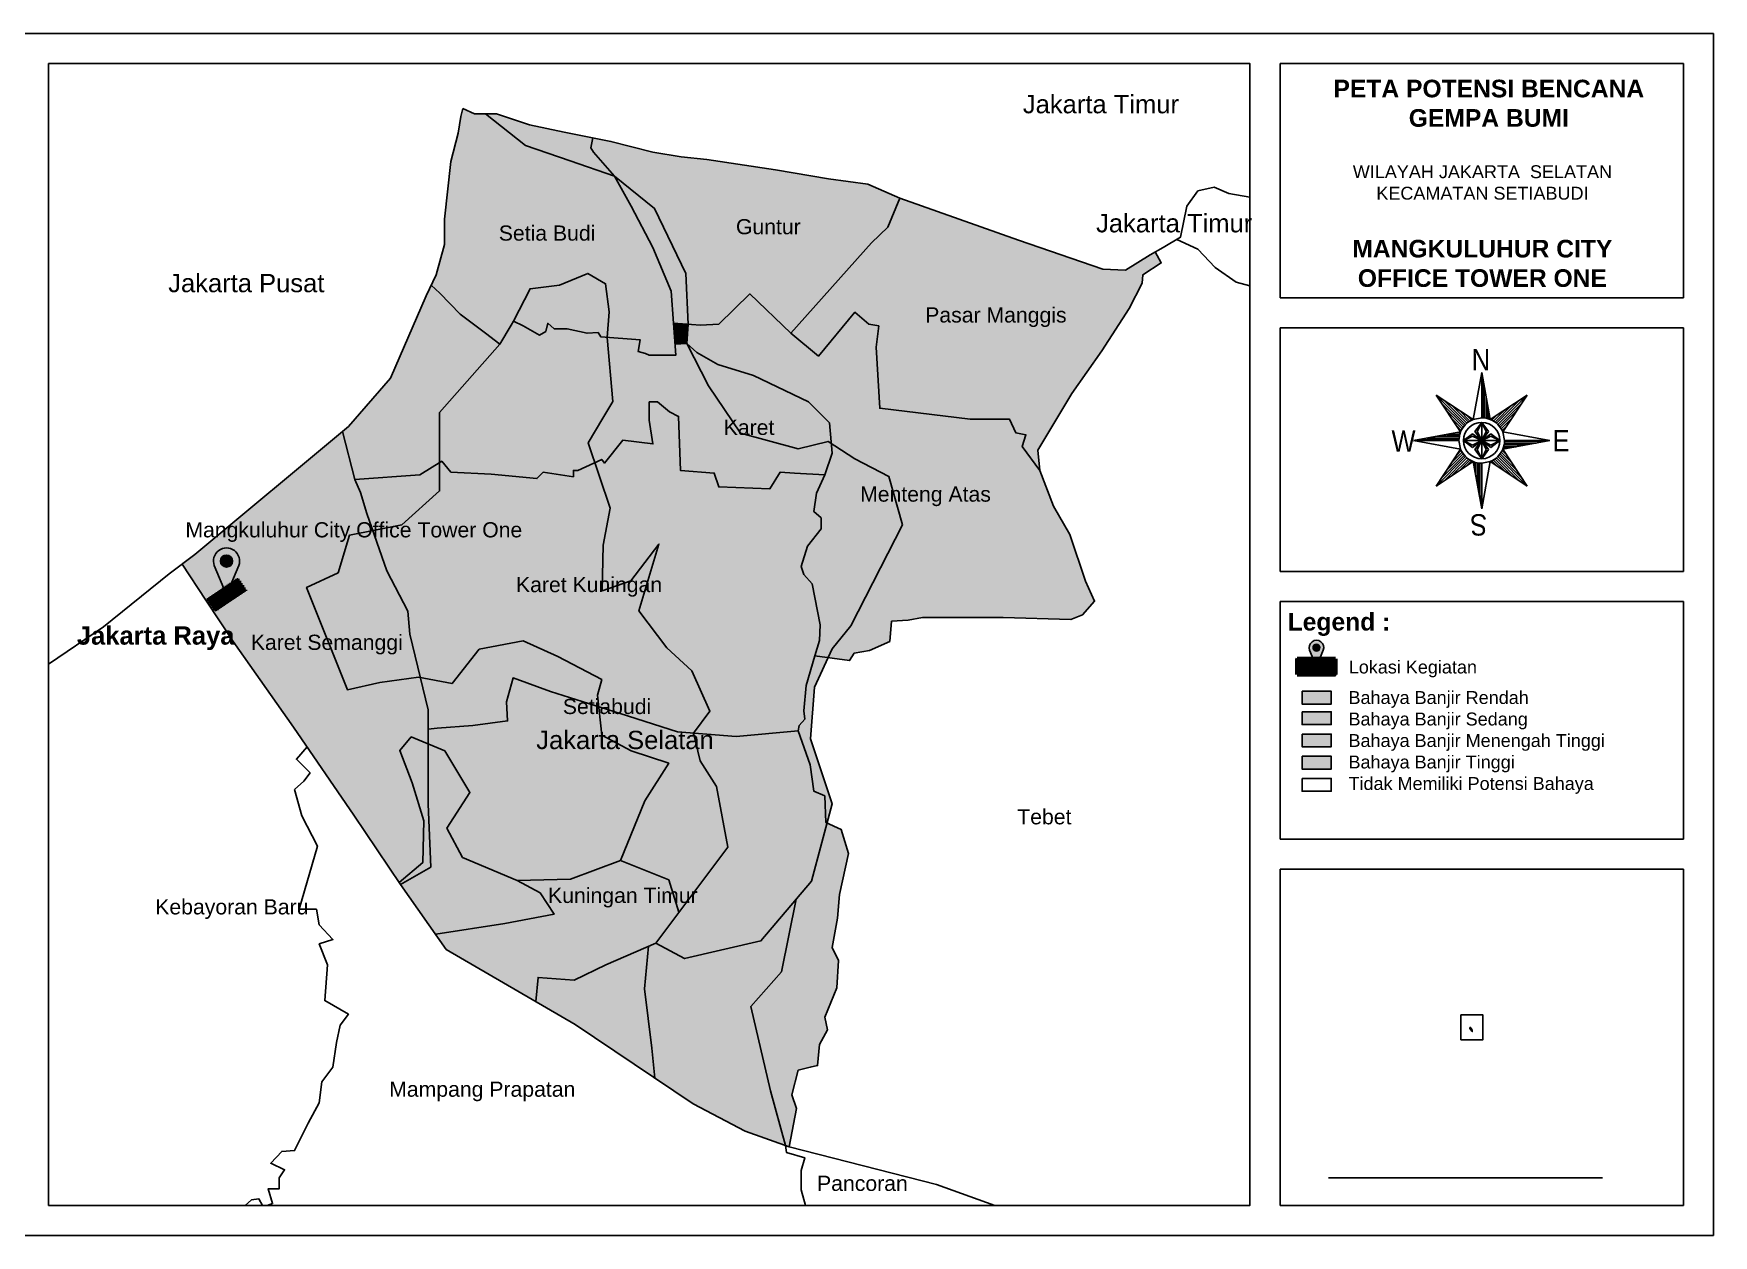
# Model space of a CAD drawing. Header units: millimetres. Extents: x -2888 to 7167, y -634 to 4310.
# Drawn here: x -1524.4 to -1244.9, y -45 to 155 of the extents above; entities that cross this region are included whole.
import ezdxf

# ---------------------------------------------------------------- set-up
doc = ezdxf.new("R2010")
doc.units = ezdxf.units.MM
doc.header["$MEASUREMENT"] = 0
doc.linetypes.add('ACAD_ISO06W100', pattern=[36, 24, -3, 0, -3, 0, -3, 0, -3])
doc.linetypes.add('PTS_EXT', pattern=[999999, 0, -999999])
doc.layers.add('Batas Luar', color=7, linetype='ACAD_ISO06W100', lineweight=211)
doc.styles.add('Annotative', font='arial.ttf')
doc.styles.get("Standard").update_dxf_attribs({"font": 'arial.ttf'})

msp = doc.modelspace()

# ---------------------------------------------------------------- hatches: boundary and pattern name
h = msp.add_hatch(color=3)
h.dxf.hatch_style = 1
h.paths.add_polyline_path([(-1421.3763, 119.41341), (-1425.02722, 126.25889), (-1427.76541, 131.27891), (-1435.16547, 133.8205), (-1442.59629, 136.34835), (-1449.21457, 141.62318), (-1451.04003, 141.62318), (-1453.01761, 142.53591), (-1453.32185, 141.16682), (-1453.77822, 138.42862), (-1454.99519, 133.71285), (-1456.06004, 124.12919), (-1456.06004, 119.86978), (-1457.42914, 114.84976), (-1458.26581, 113.10036), (-1456.82065, 111.80733), (-1453.47397, 108.30853), (-1449.21457, 105.11397), (-1446.8293, 103.32502), (-1444.95516, 106.48307), (-1444.58172, 107.11234), (-1441.81426, 112.52884), (-1436.94588, 113.10458), (-1432.2056, 115.08773), (-1429.25901, 113.36046), (-1428.68249, 108.69046), (-1428.97966, 104.43101), (-1423.506, 104.04912), (-1423.81024, 102.07154), (-1422.59327, 101.7673), (-1421.98478, 101.46305), (-1417.57325, 101.46305), (-1418.33386, 112.11157)])
h = msp.add_hatch(color=3)
h.dxf.hatch_style = 1
h.paths.add_polyline_path([(-1415.53203, 106.62314), (-1417.95356, 106.78731), (-1417.70453, 103.30087), (-1415.74779, 103.44064)])
h = msp.add_hatch()
h.set_pattern_fill('ANSI31', color=1, scale=0.003003)
h.set_pattern_definition([(45, (-1492.21209845, 65.0023041), (-0.000265416066, 0.000265416066), [])])
h.paths.add_polyline_path([(-1490.2898, 66.45916, 1.436924706), (-1494.36871, 66.45916), (-1492.32926, 61.60352)])
h.paths.add_polyline_path([(-1493.32926, 67.21477, -1), (-1491.32926, 67.21477, -1)], flags=16)
at = {"true_color": 0xffffff}
h = msp.add_hatch(dxfattribs=at)
h.set_pattern_fill('ANSI31', scale=0.003003)
h.set_pattern_definition([(45, (-1492.37233803, 67.4550933), (-0.000265416066, 0.000265416066), [])])
h.paths.add_polyline_path([(-1493.32926, 67.21477, 1), (-1491.32926, 67.21477, 1)])
h = msp.add_hatch()
h.set_pattern_fill('ANSI31', color=1, scale=0.001694)
h.set_pattern_definition([(45, (-1310.91649822, 51.55065975), (-0.000149742513, 0.000149742513), [])])
h.paths.add_polyline_path([(-1309.83198, 52.37259, 1.436924706), (-1312.13322, 52.37259), (-1310.9826, 49.63313)])
h.paths.add_polyline_path([(-1311.54678, 52.79889, -1), (-1310.41842, 52.79889, -1)], flags=16)
h = msp.add_hatch(dxfattribs=at)
h.set_pattern_fill('ANSI31', scale=0.001694)
h.set_pattern_definition([(45, (-1311.00690223, 52.93447506), (-0.000149742513, 0.000149742513), [])])
h.paths.add_polyline_path([(-1311.54678, 52.79889, 1), (-1310.41842, 52.79889, 1)])
h = msp.add_hatch(color=3)
h.dxf.hatch_style = 1
h.paths.add_polyline_path([(-1308.52654, 43.4081), (-1308.52654, 45.53574), (-1313.3632, 45.53574), (-1313.3632, 43.4081)])
h = msp.add_hatch(color=2)
h.dxf.hatch_style = 1
h.paths.add_polyline_path([(-1308.52654, 39.99313), (-1308.52654, 42.12077), (-1313.3632, 42.12077), (-1313.3632, 39.99313)])
h = msp.add_hatch(color=1)
h.dxf.hatch_style = 1
h.paths.add_polyline_path([(-1308.52654, 32.60575), (-1308.52654, 34.73338), (-1313.3632, 34.73338), (-1313.3632, 32.60575)])
at = {"layer": 'Batas Luar', "ltscale": 100, "transparency": 33554687}
h = msp.add_hatch(color=2, dxfattribs=at)
h.dxf.hatch_style = 1
h.paths.add_polyline_path([(-1431.3956, 137.65202), (-1436.1321, 138.58075), (-1441.91272, 139.79772), (-1447.38911, 141.62318), (-1449.21457, 141.62318), (-1442.59629, 136.34835), (-1435.16547, 133.8205), (-1427.76541, 131.27891), (-1431.26421, 135.23407), (-1431.72057, 135.99468)])
h.paths.add_polyline_path([(-1380.30344, 127.62798), (-1385.6277, 129.90981), (-1392.16893, 130.82254), (-1400.99199, 132.34376), (-1412.40112, 134.0171), (-1416.66052, 134.47346), (-1421.3763, 135.23407), (-1428.37389, 137.05953), (-1431.3956, 137.65202), (-1431.72057, 135.99468), (-1431.26421, 135.23407), (-1427.76541, 131.27891), (-1421.11486, 125.90906), (-1415.92493, 115.06528), (-1415.53203, 106.62314), (-1413.46597, 106.48307), (-1410.42353, 106.63519), (-1405.2514, 111.65521), (-1398.40592, 105.11397), (-1385.01921, 120.17402), (-1382.28102, 122.76009)])
h.paths.add_polyline_path([(-1342.12089, 109.22126), (-1339.99119, 113.48067), (-1339.83907, 114.84976), (-1336.79663, 116.82734), (-1337.83574, 118.64578), (-1338.6221, 118.19644), (-1342.72938, 115.61037), (-1346.53242, 115.76249), (-1360.52762, 120.63039), (-1380.30344, 127.62798), (-1382.28102, 122.76009), (-1385.01921, 120.17402), (-1398.40592, 105.11397), (-1393.84227, 101.31093), (-1387.7574, 108.61277), (-1385.47558, 106.63519), (-1383.80224, 106.33095), (-1384.2586, 102.83215), (-1383.65012, 92.63999), (-1368.59007, 90.81453), (-1362.04884, 90.81453), (-1360.98398, 88.53271), (-1359.31065, 88.22847), (-1359.91913, 86.25088), (-1357.02882, 82.29572), (-1357.33306, 85.6424), (-1351.70456, 95.07394), (-1346.68454, 102.22366)])
h.paths.add_polyline_path([(-1359.91913, 86.25088), (-1359.31065, 88.22847), (-1360.98398, 88.53271), (-1362.04884, 90.81453), (-1368.59007, 90.81453), (-1383.65012, 92.63999), (-1384.2586, 102.83215), (-1383.80224, 106.33095), (-1385.47558, 106.63519), (-1387.7574, 108.61277), (-1393.84227, 101.31093), (-1398.40592, 105.11397), (-1405.2514, 111.65521), (-1410.42353, 106.63519), (-1413.46597, 106.48307), (-1415.53203, 106.62314), (-1415.74779, 103.44064), (-1414.07445, 101.91942), (-1410.57566, 99.94184), (-1404.64291, 98.11638), (-1395.51561, 93.70485), (-1392.01681, 90.20605), (-1391.70413, 86.76662), (-1387.77242, 84.19933), (-1382.10629, 81.28421), (-1379.87409, 73.2248), (-1388.45933, 56.42011), (-1391.55601, 52.60211), (-1392.23205, 51.12308), (-1388.67013, 50.65441), (-1387.90952, 51.87138), (-1385.32345, 52.32775), (-1381.97678, 53.84896), (-1381.67253, 57.19564), (-1378.93434, 57.34776), (-1376.5004, 57.80413), (-1363.11369, 57.80413), (-1351.85668, 57.49988), (-1349.8791, 58.26049), (-1347.90152, 60.54232), (-1349.42274, 63.88899), (-1352.0088, 71.6472), (-1354.74699, 76.36297), (-1357.02882, 82.29572)])
h.paths.add_polyline_path([(-1395.51561, 93.70485), (-1404.64291, 98.11638), (-1410.57566, 99.94184), (-1414.07445, 101.91942), (-1415.74779, 103.44064), (-1412.15448, 96.37414), (-1406.83157, 88.48624), (-1397.21619, 85.91409), (-1392.23681, 87.11444), (-1391.70413, 86.76662), (-1392.01681, 90.20605)], flags=17)
h.paths.add_polyline_path([(-1428.97966, 104.43101), (-1430.04723, 104.50549), (-1430.5036, 105.2661), (-1432.32906, 105.11397), (-1435.67574, 105.87458), (-1437.80544, 105.87458), (-1438.87029, 106.78731), (-1439.17453, 105.41822), (-1440.23939, 104.80973), (-1442.97758, 106.33095), (-1444.58172, 107.11234), (-1444.95516, 106.48307), (-1446.8293, 103.32502), (-1456.87302, 91.93279), (-1456.87302, 83.59406), (-1456.51641, 83.81694), (-1454.99519, 81.99148), (-1448.30184, 81.68723), (-1440.69575, 80.92662), (-1439.6309, 81.99148), (-1434.61088, 81.23087), (-1434.61088, 82.29572), (-1433.85028, 82.29572), (-1431.04253, 83.5916), (-1432.13704, 86.88328), (-1429.69033, 90.99098), (-1428.04046, 93.7609)])
h.paths.add_polyline_path([(-1429.25901, 113.36046), (-1432.2056, 115.08773), (-1436.94588, 113.10458), (-1441.81426, 112.52884), (-1444.58172, 107.11234), (-1442.97758, 106.33095), (-1440.23939, 104.80973), (-1439.17453, 105.41822), (-1438.87029, 106.78731), (-1437.80544, 105.87458), (-1435.67574, 105.87458), (-1432.32906, 105.11397), (-1430.5036, 105.2661), (-1430.04723, 104.50549), (-1428.97966, 104.43101), (-1428.68249, 108.69046)])
h.paths.add_polyline_path([(-1429.68453, 69.87132), (-1428.52156, 76.00999), (-1431.04253, 83.5916), (-1433.85028, 82.29572), (-1434.61088, 82.29572), (-1434.61088, 81.23087), (-1439.6309, 81.99148), (-1440.69575, 80.92662), (-1448.30184, 81.68723), (-1454.99519, 81.99148), (-1456.51641, 83.81694), (-1456.87302, 83.59406), (-1456.87302, 78.89205), (-1463.15324, 73.2647), (-1467.99566, 72.29747), (-1465.64371, 65.56233), (-1462.14491, 58.86898), (-1461.84067, 55.06594), (-1460.09658, 47.82798), (-1454.7961, 46.83543), (-1450.26926, 52.57335), (-1442.95662, 53.94363), (-1437.21108, 51.33544), (-1429.89859, 47.51016), (-1430.59497, 44.90202), (-1430.38846, 42.94791), (-1426.85268, 41.83135), (-1417.26901, 38.78892), (-1414.64817, 38.58416), (-1411.90515, 42.21675), (-1414.90625, 48.92926), (-1419.07398, 52.75851), (-1423.74173, 58.91854), (-1420.38123, 70.03723), (-1425.0328, 63.89856), (-1429.85065, 62.23946)])
h.paths.add_polyline_path([(-1410.79043, 29.70538), (-1413.53777, 33.9923), (-1414.64817, 38.58416), (-1417.26901, 38.78892), (-1426.85268, 41.83135), (-1430.38846, 42.94791), (-1429.89157, 38.24605), (-1425.01662, 35.63792), (-1418.74877, 33.55138), (-1422.75328, 27.29181), (-1426.75764, 17.38086), (-1418.75345, 14.14689), (-1417.05159, 8.77489), (-1408.90177, 19.58824)])
h.paths.add_polyline_path([(-1391.56044, 2.8882), (-1390.64771, 7.75609), (-1390.34347, 11.71125), (-1388.82225, 18.55673), (-1390.03923, 22.51189), (-1392.40483, 23.62512), (-1394.99377, 13.92953), (-1397.53091, 10.93035), (-1400.00964, -1.13279), (-1405.08322, -6.9236), (-1401.81723, -20.94496), (-1399.2987, -30.06589), (-1398.71016, -30.27433), (-1397.49319, -23.88522), (-1398.2538, -21.6034), (-1397.18895, -17.49611), (-1395.21137, -17.03975), (-1393.99439, -16.7355), (-1393.69015, -13.2367), (-1392.32105, -10.80276), (-1392.77742, -8.67305), (-1390.79984, -3.80516), (-1390.49559, 0.75849)])
h.paths.add_polyline_path([(-1422.80733, -3.97794), (-1422.103, 3.12487), (-1429.19137, 0.03021), (-1434.50863, -2.51427), (-1440.49036, -2.07171), (-1440.86958, -6.07328), (-1434.30664, -9.89003), (-1421.05146, -18.82957), (-1421.55657, -13.85665)])
h.paths.add_polyline_path([(-1440.15813, 11.97802), (-1443.99424, 14.07722), (-1453.04775, 17.90251), (-1455.65936, 22.77103), (-1451.82905, 28.68285), (-1456.00762, 35.63792), (-1458.79823, 36.7854), (-1458.79823, 26.7713), (-1458.34187, 16.2749), (-1463.36188, 13.38459), (-1457.5259, 5.0975), (-1446.02917, 6.88917), (-1437.83188, 8.43797)])
h.paths.add_polyline_path([(-1458.79823, 36.7854), (-1461.59345, 37.93478), (-1463.50868, 35.67439), (-1461.41939, 30.28422), (-1459.49684, 23.99459), (-1459.67089, 17.03952), (-1463.58857, 13.7224), (-1463.36188, 13.38459), (-1458.34187, 16.2749), (-1458.79823, 26.7713)])
h.paths.add_polyline_path([(-1462.14491, 58.86898), (-1465.64371, 65.56233), (-1467.99566, 72.29747), (-1471.85849, 71.52591), (-1473.77371, 65.26639), (-1478.99692, 62.8321), (-1472.20675, 45.79219), (-1466.80948, 47.00933), (-1460.36757, 47.87873), (-1460.09658, 47.82798), (-1461.84067, 55.06594)])
h = msp.add_hatch(color=3, dxfattribs=at)
h.dxf.hatch_style = 1
h.paths.add_polyline_path([(-1421.11486, 125.90906), (-1427.76541, 131.27891), (-1425.02722, 126.25889), (-1421.3763, 119.41341), (-1418.33386, 112.11157), (-1417.95356, 106.78731), (-1415.53203, 106.62314), (-1415.92493, 115.06528)])
h.paths.add_polyline_path([(-1446.8293, 103.32502), (-1449.21457, 105.11397), (-1453.47397, 108.30853), (-1456.82065, 111.80733), (-1458.26581, 113.10036), (-1459.10248, 111.35096), (-1465.03522, 97.66001), (-1472.03282, 89.59756), (-1473.02036, 88.77461), (-1470.96797, 80.7745), (-1460.16733, 81.53511), (-1456.87302, 83.59406), (-1456.87302, 91.93279)])
h.paths.add_polyline_path([(-1415.74779, 103.44064), (-1417.70453, 103.30087), (-1417.57325, 101.46305), (-1421.98478, 101.46305), (-1422.59327, 101.7673), (-1423.81024, 102.07154), (-1423.506, 104.04912), (-1428.97966, 104.43101), (-1428.04046, 93.7609), (-1429.69033, 90.99098), (-1432.13704, 86.88328), (-1431.04253, 83.5916), (-1429.89511, 84.12118), (-1429.43875, 83.51269), (-1426.39631, 87.31574), (-1421.3763, 86.70725), (-1421.98478, 90.66241), (-1421.98478, 93.70485), (-1420.61569, 93.70485), (-1418.63811, 92.03151), (-1417.11689, 91.2709), (-1416.81265, 82.29572), (-1411.18414, 81.83935), (-1410.42353, 79.55753), (-1401.90472, 79.25329), (-1400.23138, 81.99148), (-1397.79743, 81.83935), (-1392.77742, 81.53511), (-1391.56044, 85.18603), (-1391.70413, 86.76662), (-1392.23681, 87.11444), (-1397.21619, 85.91409), (-1406.83157, 88.48624), (-1412.15448, 96.37414)])
h.paths.add_polyline_path([(-1382.10629, 81.28421), (-1387.77242, 84.19933), (-1391.70413, 86.76662), (-1391.56044, 85.18603), (-1392.77742, 81.53511), (-1394.14651, 78.49268), (-1394.60288, 75.45024), (-1393.3859, 74.38539), (-1393.3859, 72.55993), (-1395.66773, 69.66962), (-1396.73258, 66.32294), (-1396.27622, 64.95385), (-1394.90712, 63.43263), (-1393.53803, 56.58715), (-1393.69015, 54.00108), (-1394.45076, 51.41502), (-1392.23205, 51.12308), (-1391.55601, 52.60211), (-1388.45933, 56.42011), (-1379.87409, 73.2248)])
h.paths.add_polyline_path([(-1394.90712, 63.43263), (-1396.27622, 64.95385), (-1396.73258, 66.32294), (-1395.66773, 69.66962), (-1393.3859, 72.55993), (-1393.3859, 74.38539), (-1394.60288, 75.45024), (-1394.14651, 78.49268), (-1392.77742, 81.53511), (-1397.79743, 81.83935), (-1400.23138, 81.99148), (-1401.90472, 79.25329), (-1410.42353, 79.55753), (-1411.18414, 81.83935), (-1416.81265, 82.29572), (-1417.11689, 91.2709), (-1418.63811, 92.03151), (-1420.61569, 93.70485), (-1421.98478, 93.70485), (-1421.98478, 90.66241), (-1421.3763, 86.70725), (-1426.39631, 87.31574), (-1429.43875, 83.51269), (-1429.89511, 84.12118), (-1431.04253, 83.5916), (-1428.52156, 76.00999), (-1429.68453, 69.87132), (-1429.85065, 62.23946), (-1425.0328, 63.89856), (-1420.38123, 70.03723), (-1423.74173, 58.91854), (-1419.07398, 52.75851), (-1414.90625, 48.92926), (-1411.90515, 42.21675), (-1414.64817, 38.58416), (-1407.53322, 38.02831), (-1397.18895, 38.94104), (-1397.03683, 39.85377), (-1396.1241, 40.91862), (-1396.27622, 42.28771), (-1395.88961, 46.5229), (-1394.45076, 51.41502), (-1393.69015, 54.00108), (-1393.53803, 56.58715)])
h.paths.add_polyline_path([(-1391.55967, 26.79027), (-1395.16538, 37.63422), (-1394.47862, 46.20805), (-1392.23205, 51.12308), (-1394.45076, 51.41502), (-1395.88961, 46.5229), (-1396.27622, 42.28771), (-1396.1241, 40.91862), (-1397.03683, 39.85377), (-1397.18895, 38.94104), (-1407.53322, 38.02831), (-1414.64817, 38.58416), (-1413.53777, 33.9923), (-1410.79043, 29.70538), (-1408.90177, 19.58824), (-1420.92096, 3.64093), (-1416.11319, 1.06878), (-1403.40724, 3.98389), (-1394.99377, 13.92953)])
h.paths.add_polyline_path([(-1400.00964, -1.13279), (-1397.53091, 10.93035), (-1403.40724, 3.98389), (-1416.11319, 1.06878), (-1420.92096, 3.64093), (-1422.103, 3.12487), (-1422.80733, -3.97794), (-1421.55657, -13.85665), (-1421.05146, -18.82957), (-1414.68294, -23.12461), (-1406.01201, -27.68826), (-1399.2987, -30.06589), (-1401.81723, -20.94496), (-1405.08322, -6.9236)])
h.paths.add_polyline_path([(-1418.75345, 14.14689), (-1426.75764, 17.38086), (-1435.11478, 14.25107), (-1443.99424, 14.07722), (-1440.15813, 11.97802), (-1437.83188, 8.43797), (-1446.02917, 6.88917), (-1457.5259, 5.0975), (-1455.7558, 2.58395), (-1440.86958, -6.07328), (-1440.49036, -2.07171), (-1434.50863, -2.51427), (-1429.19137, 0.03021), (-1420.92096, 3.64093), (-1417.05159, 8.77489)])
h.paths.add_polyline_path([(-1418.74877, 33.55138), (-1425.01662, 35.63792), (-1429.89157, 38.24605), (-1430.38846, 42.94791), (-1438.41393, 45.48227), (-1444.65092, 47.7641), (-1445.71577, 43.80893), (-1445.56365, 40.61438), (-1451.34427, 39.85377), (-1457.27702, 39.3974), (-1458.79823, 39.24528), (-1458.79823, 36.7854), (-1456.00762, 35.63792), (-1451.82905, 28.68285), (-1455.65936, 22.77103), (-1453.04775, 17.90251), (-1443.99424, 14.07722), (-1435.11478, 14.25107), (-1426.75764, 17.38086), (-1422.75328, 27.29181)])
h.paths.add_polyline_path([(-1445.71577, 43.80893), (-1444.65092, 47.7641), (-1438.41393, 45.48227), (-1430.38846, 42.94791), (-1430.59497, 44.90202), (-1429.89859, 47.51016), (-1437.21108, 51.33544), (-1442.95662, 53.94363), (-1450.26926, 52.57335), (-1454.7961, 46.83543), (-1460.09658, 47.82798), (-1458.79823, 42.43984), (-1458.79823, 39.24528), (-1457.27702, 39.3974), (-1451.34427, 39.85377), (-1445.56365, 40.61438)])
h.paths.add_polyline_path([(-1456.87302, 78.89205), (-1456.87302, 83.59406), (-1460.16733, 81.53511), (-1470.96797, 80.7745), (-1470.05524, 78.6448), (-1468.99039, 75.146), (-1467.99566, 72.29747), (-1463.15324, 73.2647)])
h.paths.add_polyline_path([(-1473.02036, 88.77461), (-1497.58926, 68.30052), (-1499.71897, 66.70325), (-1495.7638, 60.69444), (-1491.20015, 53.84896), (-1481.16012, 39.54952), (-1471.12009, 24.94584), (-1463.58857, 13.7224), (-1459.67089, 17.03952), (-1459.49684, 23.99459), (-1461.41939, 30.28422), (-1463.50868, 35.67439), (-1461.59345, 37.93478), (-1458.79823, 36.7854), (-1458.79823, 39.24528), (-1458.79823, 42.43984), (-1460.09658, 47.82798), (-1460.36757, 47.87873), (-1466.80948, 47.00933), (-1472.20675, 45.79219), (-1478.99692, 62.8321), (-1473.77371, 65.26639), (-1471.85849, 71.52591), (-1467.99566, 72.29747), (-1468.99039, 75.146), (-1470.05524, 78.6448), (-1470.96797, 80.7745)])
h = msp.add_hatch(dxfattribs=at)
h.set_pattern_fill('ANSI31', color=1, scale=2, angle=45)
h.set_pattern_definition([(90, (282, 0), (-0.25, 0), [])])
h.paths.add_polyline_path([(-1489.17535, 62.32308), (-1490.48325, 64.26005), (-1495.48317, 60.88397), (-1494.17527, 58.94699)])
h = msp.add_hatch(dxfattribs=at)
h.set_pattern_fill('ANSI31', color=1, scale=2, angle=10)
h.set_pattern_definition([(55, (311.6659, 2.57676), (-0.20478801, 0.14339411), [])])
h.paths.add_polyline_path([(-1307.79225, 50.94086), (-1314.17294, 50.94086), (-1314.17294, 48.3254), (-1312.22063, 48.3254), (-1307.79225, 48.3254)])
at = {"layer": 'Batas Luar', "ltscale": 100, "true_color": 0xf8991e, "transparency": 33554687}
h = msp.add_hatch(color=30, dxfattribs=at)
h.dxf.hatch_style = 1
h.paths.add_polyline_path([(-1308.52654, 36.29846), (-1308.52654, 38.42609), (-1313.3632, 38.42609), (-1313.3632, 36.29846)])
at = {"layer": 'Batas Luar', "ltscale": 100, "transparency": 33554687}
h = msp.add_hatch(color=2, dxfattribs=at)
h.dxf.hatch_style = 1
h.paths.add_polyline_path([(-1285.21543, -10.52127), (-1285.31783, -10.38754), (-1285.42809, -10.40328), (-1285.48323, -10.54488), (-1285.42753, -10.60054), (-1285.06233, -11.09295), (-1285.06576, -10.86743), (-1285.14453, -10.71795)])

# ---------------------------------------------------------------- linework, layer by layer
at = {"linetype": 'Continuous'}
for p, q in [((-1282.05419, 90.76813), (-1283.48121, 98.61667)), ((-1283.48121, 91.04729), (-1283.48121, 98.61667)), ((-1283.36767, 91.04551), (-1283.36767, 97.99201)), ((-1283.06487, 91.02459), (-1283.06487, 96.32685)), ((-1284.90822, 90.76813), (-1291.05045, 94.83221)), ((-1286.98647, 88.68979), (-1291.05045, 94.83221)), ((-1286.15731, 89.93911), (-1291.05041, 94.83221)), ((-1286.36283, 89.71605), (-1290.21315, 93.56641)), ((-1285.93465, 90.14436), (-1289.78502, 93.99473)), ((-1286.55103, 89.47607), (-1289.37585, 92.30106)), ((-1285.69467, 90.3327), (-1288.51954, 93.15724)), ((-1285.43684, 90.50277), (-1287.25405, 92.32021)), ((-1282.76211, 90.97828), (-1282.76211, 94.66168)), ((-1282.45935, 90.9066), (-1282.45935, 92.99652)), ((-1282.05419, 90.76813), (-1275.91196, 94.83221)), ((-1281.52553, 90.50277), (-1279.70836, 92.32021)), ((-1281.26774, 90.3327), (-1278.44292, 93.15724)), ((-1281.02771, 90.14436), (-1277.17744, 93.99473)), ((-1280.80505, 89.93911), (-1275.91196, 94.83221)), ((-1280.59953, 89.71605), (-1276.74921, 93.56641)), ((-1280.41133, 89.47607), (-1277.58652, 92.30106)), ((-1279.9759, 88.68979), (-1275.91196, 94.83221)), ((-1286.72138, 89.21828), (-1288.53855, 91.03572)), ((-1286.87298, 88.94179), (-1287.70124, 89.76992)), ((-1285.16026, 90.6546), (-1285.98857, 91.48273)), ((-1284.61659, 88.77661), (-1283.48121, 90.2904)), ((-1284.2381, 88.77661), (-1283.48121, 90.2904)), ((-1283.48121, 90.2904), (-1282.34582, 88.77661)), ((-1282.15655, 90.8082), (-1282.15655, 91.33135)), ((-1281.80215, 90.6546), (-1280.97384, 91.48273)), ((-1280.24099, 89.21828), (-1278.42377, 91.03572)), ((-1280.08939, 88.94179), (-1279.26108, 89.76992)), ((-1286.98647, 88.68979), (-1294.83506, 87.26282)), ((-1287.26581, 87.26282), (-1294.83506, 87.26282)), ((-1287.26412, 87.37636), (-1294.21062, 87.37636)), ((-1287.24283, 87.67911), (-1292.54536, 87.67911)), ((-1287.19689, 87.98187), (-1290.88015, 87.98187)), ((-1287.12525, 88.28463), (-1289.2149, 88.28463)), ((-1287.02645, 88.58739), (-1287.54969, 88.58739)), ((-1286.50891, 87.26282), (-1284.99504, 88.39816)), ((-1284.99504, 86.50593), (-1286.50891, 87.26282)), ((-1284.99504, 86.12748), (-1286.50891, 87.26282)), ((-1284.99504, 88.39816), (-1283.48121, 87.26282)), ((-1283.48121, 87.26282), (-1284.99504, 86.50593)), ((-1283.48121, 87.26282), (-1284.99504, 86.12748)), ((-1283.48121, 87.26282), (-1284.61659, 88.77661)), ((-1284.61659, 85.74904), (-1283.48121, 87.26282)), ((-1283.48121, 87.26282), (-1284.2381, 88.77661)), ((-1282.34582, 88.77661), (-1283.48121, 87.26282)), ((-1283.48121, 87.26282), (-1281.96733, 88.39816)), ((-1281.96733, 88.01972), (-1283.48121, 87.26282)), ((-1283.48121, 87.26282), (-1282.72427, 85.74904)), ((-1283.48121, 87.26282), (-1282.34582, 85.74904)), ((-1281.96733, 86.12748), (-1283.48121, 87.26282)), ((-1281.96733, 88.39816), (-1280.4535, 87.26282)), ((-1280.4535, 87.26282), (-1281.96733, 88.01972)), ((-1280.4535, 87.26282), (-1281.96733, 86.12748)), ((-1279.9759, 85.83586), (-1272.12731, 87.26282)), ((-1279.71953, 86.84653), (-1274.417, 86.84653)), ((-1279.69825, 87.14929), (-1272.75179, 87.14929)), ((-1279.69656, 87.26282), (-1272.12731, 87.26282)), ((-1286.98647, 85.83586), (-1291.05045, 79.69344)), ((-1286.15731, 84.58654), (-1291.05041, 79.69344)), ((-1286.36283, 84.80915), (-1290.21315, 80.95879)), ((-1285.93465, 84.38128), (-1289.78497, 80.53092)), ((-1286.55103, 85.04913), (-1289.37589, 82.22458)), ((-1286.72138, 85.30692), (-1288.53859, 83.48993)), ((-1285.69467, 84.19295), (-1288.51949, 81.36796)), ((-1286.87298, 85.58385), (-1287.70129, 84.75528)), ((-1285.43684, 84.02243), (-1287.25401, 82.20544)), ((-1285.16026, 83.87105), (-1285.98853, 83.04247)), ((-1283.48121, 84.23525), (-1284.61659, 85.74904)), ((-1282.72427, 85.74904), (-1283.48121, 84.23525)), ((-1282.34582, 85.74904), (-1283.48121, 84.23525)), ((-1281.80215, 83.87105), (-1280.97379, 83.04247)), ((-1281.52553, 84.02243), (-1279.70836, 82.20544)), ((-1281.26769, 84.19295), (-1278.44288, 81.36796)), ((-1281.02771, 84.38128), (-1277.17739, 80.53092)), ((-1280.80505, 84.58654), (-1275.91196, 79.69344)), ((-1280.59953, 84.80915), (-1276.74926, 80.95879)), ((-1280.41133, 85.04913), (-1277.58652, 82.22458)), ((-1280.24099, 85.30692), (-1278.42382, 83.48993)), ((-1280.08939, 85.58385), (-1279.26112, 84.75528)), ((-1279.9759, 85.83586), (-1275.91196, 79.69344)), ((-1279.93596, 85.93826), (-1279.41272, 85.93826)), ((-1279.83712, 86.24102), (-1277.74747, 86.24102)), ((-1279.76548, 86.54377), (-1276.08226, 86.54377)), ((-1284.90822, 83.75751), (-1291.05045, 79.69344)), ((-1284.90822, 83.75751), (-1283.48121, 75.90897)), ((-1284.80581, 83.71744), (-1284.80581, 83.1943)), ((-1284.50306, 83.6186), (-1284.50306, 81.52913)), ((-1284.20025, 83.54692), (-1284.20025, 79.86396)), ((-1283.8975, 83.50106), (-1283.8975, 78.19835)), ((-1283.59474, 83.47969), (-1283.59474, 76.53319)), ((-1283.48121, 83.47791), (-1283.48121, 75.90897)), ((-1282.05419, 83.75751), (-1275.91196, 79.69344))]:
    msp.add_line(p, q, dxfattribs=at)
at = {"ltscale": 100}
for points in [[(-1526.92879, 154.98987), (-1244.92879, 154.98987), (-1244.92879, -45.01013), (-1526.92879, -45.01013)], [(-1322.04083, 149.98987), (-1521.92874, 149.98987), (-1521.92874, -40.01012), (-1322.04083, -40.01012)], [(-1521.92874, -40.01012), (-1322.04083, -40.01012), (-1322.04083, 149.98987), (-1521.92874, 149.98987)], [(-1322.04083, 149.98987), (-1521.92874, 149.98987), (-1521.92874, -40.01012), (-1322.04083, -40.01012)], [(-1521.92874, -40.01012), (-1322.04083, -40.01012), (-1322.04083, 149.98987), (-1521.92874, 149.98987)], [(-1322.04083, 149.98987), (-1521.92874, 149.98987), (-1521.92874, -40.01012), (-1322.04083, -40.01012)], [(-1521.92874, -40.01012), (-1322.04083, -40.01012), (-1322.04083, 149.98987), (-1521.92874, 149.98987)]]:
    msp.add_lwpolyline(points, close=True, dxfattribs=at)
for points in [[(-1322.04083, -40.01013), (-1521.92879, -40.01013), (-1521.92879, 149.98987), (-1322.04083, 149.98987)], [(-1322.04083, 149.98987), (-1322.04083, -40.01013)], [(-1317.04083, 149.98987), (-1249.92879, 149.98987), (-1249.92879, 111.03309)], [(-1317.04083, 149.98987), (-1317.04083, 111.03309)], [(-1453.01761, 142.53591), (-1453.32185, 141.16682), (-1453.77822, 138.42862), (-1454.99519, 133.71285), (-1456.06004, 124.12919), (-1456.06004, 119.86978), (-1457.42914, 114.84976), (-1459.10248, 111.35096), (-1465.03522, 97.66001), (-1472.03282, 89.59756), (-1497.58926, 68.30052), (-1501.84867, 65.10597), (-1512.80143, 56.28291), (-1521.92874, 50.04592)], [(-1453.01761, 142.53591), (-1451.04003, 141.62318), (-1447.38911, 141.62318), (-1441.91272, 139.79772), (-1436.1321, 138.58075), (-1428.37389, 137.05953), (-1421.3763, 135.23407), (-1416.66052, 134.47346), (-1412.40112, 134.0171), (-1400.99199, 132.34376), (-1392.16893, 130.82254), (-1385.6277, 129.90981), (-1380.30344, 127.62798), (-1360.52762, 120.63039), (-1346.53242, 115.76249), (-1342.72938, 115.61037), (-1338.6221, 118.19644), (-1336.49239, 119.41341), (-1333.60208, 121.08675), (-1332.53723, 126.25889), (-1330.71177, 128.84496), (-1327.97358, 129.45344), (-1325.53963, 128.38859), (-1322.04083, 127.78011)], [(-1458.26581, 113.10036), (-1456.82065, 111.80733), (-1453.47397, 108.30853), (-1449.21457, 105.11397), (-1446.8293, 103.32502), (-1444.95516, 106.48307), (-1444.58172, 107.11234), (-1442.97758, 106.33095), (-1440.23939, 104.80973), (-1439.17453, 105.41822), (-1438.87029, 106.78731), (-1437.80544, 105.87458), (-1435.67574, 105.87458), (-1432.32906, 105.11397), (-1430.5036, 105.2661), (-1430.04723, 104.50549), (-1423.506, 104.04912), (-1423.81024, 102.07154), (-1422.59327, 101.7673), (-1421.98478, 101.46305), (-1417.57325, 101.46305), (-1418.33386, 112.11157), (-1421.3763, 119.41341), (-1425.02722, 126.25889), (-1427.76541, 131.27891), (-1431.26421, 135.23407), (-1431.72057, 135.99468), (-1431.3956, 137.65202)], [(-1417.95356, 106.78731), (-1413.46597, 106.48307), (-1410.42353, 106.63519), (-1405.2514, 111.65521), (-1398.40592, 105.11397), (-1385.01921, 120.17402), (-1382.28102, 122.76009), (-1380.30344, 127.62798)], [(-1334.20773, 120.73611), (-1330.71177, 119.10917), (-1327.82145, 116.06674), (-1324.32266, 113.63279), (-1322.04083, 113.0243)], [(-1398.40592, 105.11397), (-1393.84227, 101.31093), (-1387.7574, 108.61277), (-1385.47558, 106.63519), (-1383.80224, 106.33095), (-1384.2586, 102.83215), (-1383.65012, 92.63999), (-1368.59007, 90.81453), (-1362.04884, 90.81453), (-1360.98398, 88.53271), (-1359.31065, 88.22847), (-1359.91913, 86.25088), (-1357.02882, 82.29572), (-1357.33306, 85.6424), (-1351.70456, 95.07394), (-1346.68454, 102.22366), (-1342.12089, 109.22126), (-1339.99119, 113.48067), (-1339.83907, 114.84976), (-1336.79663, 116.82734), (-1337.83574, 118.64578)], [(-1317.04083, 111.03309), (-1249.92879, 111.03309)], [(-1357.02882, 82.29572), (-1354.74699, 76.36297), (-1352.0088, 71.6472), (-1349.42274, 63.88899), (-1347.90152, 60.54232), (-1349.8791, 58.26049), (-1351.85668, 57.49988), (-1363.11369, 57.80413), (-1376.5004, 57.80413), (-1378.93434, 57.34776), (-1381.67253, 57.19564), (-1381.97678, 53.84896), (-1385.32345, 52.32775), (-1387.90952, 51.87138), (-1388.67013, 50.65441), (-1394.45076, 51.41502), (-1393.69015, 54.00108), (-1393.53803, 56.58715), (-1394.90712, 63.43263), (-1396.27622, 64.95385), (-1396.73258, 66.32294), (-1395.66773, 69.66962), (-1393.3859, 72.55993), (-1393.3859, 74.38539), (-1394.60288, 75.45024), (-1394.14651, 78.49268), (-1392.77742, 81.53511), (-1391.56044, 85.18603), (-1392.01681, 90.20605), (-1395.51561, 93.70485), (-1404.64291, 98.11638), (-1410.57566, 99.94184), (-1414.07445, 101.91942), (-1415.74779, 103.44064), (-1417.70453, 103.30087)], [(-1317.04083, 106.03309), (-1317.04083, 65.47595)], [(-1317.04083, 106.03309), (-1249.92879, 106.03309)], [(-1249.92879, 106.03309), (-1249.92879, 65.47595)], [(-1392.77742, 81.53511), (-1397.79743, 81.83935), (-1400.23138, 81.99148), (-1401.90472, 79.25329), (-1410.42353, 79.55753), (-1411.18414, 81.83935), (-1416.81265, 82.29572), (-1417.11689, 91.2709), (-1418.63811, 92.03151), (-1420.61569, 93.70485), (-1421.98478, 93.70485), (-1421.98478, 90.66241), (-1421.3763, 86.70725), (-1426.39631, 87.31574), (-1429.43875, 83.51269), (-1429.89511, 84.12118), (-1433.85028, 82.29572), (-1434.61088, 82.29572), (-1434.61088, 81.23087), (-1439.6309, 81.99148), (-1440.69575, 80.92662), (-1448.30184, 81.68723), (-1454.99519, 81.99148), (-1456.51641, 83.81694), (-1460.16733, 81.53511), (-1470.96797, 80.7745), (-1473.02036, 88.77461)], [(-1394.45076, 51.41502), (-1395.88961, 46.5229), (-1396.27622, 42.28771), (-1396.1241, 40.91862), (-1397.03683, 39.85377), (-1397.18895, 38.94104), (-1407.53322, 38.02831), (-1417.26901, 38.78892), (-1426.85268, 41.83135), (-1438.41393, 45.48227), (-1444.65092, 47.7641), (-1445.71577, 43.80893), (-1445.56365, 40.61438), (-1451.34427, 39.85377), (-1457.27702, 39.3974), (-1458.79823, 39.24528), (-1458.79823, 42.43984), (-1461.84067, 55.06594), (-1462.14491, 58.86898), (-1465.64371, 65.56233), (-1468.99039, 75.146), (-1470.05524, 78.6448), (-1470.96797, 80.7745)], [(-1458.79823, 39.24528), (-1458.79823, 26.7713), (-1458.34187, 16.2749), (-1463.36188, 13.38459), (-1471.12009, 24.94584), (-1481.16012, 39.54952), (-1491.20015, 53.84896), (-1495.7638, 60.69444), (-1499.71897, 66.70325)], [(-1317.04083, 65.47595), (-1249.92879, 65.47595)], [(-1317.04083, 60.47595), (-1317.04083, 20.92529)], [(-1317.04083, 60.47595), (-1249.92879, 60.47595)], [(-1249.92879, 60.47595), (-1249.92879, 20.92529)], [(-1397.18895, 38.94104), (-1395.21137, 33.31253), (-1394.60288, 28.90101), (-1392.77742, 28.1404), (-1392.6253, 23.72887), (-1390.03923, 22.51189), (-1388.82225, 18.55673), (-1390.34347, 11.71125), (-1390.64771, 7.75609), (-1391.56044, 2.8882), (-1390.49559, 0.75849), (-1390.79984, -3.80516), (-1392.77742, -8.67305), (-1392.32105, -10.80276), (-1393.69015, -13.2367), (-1393.99439, -16.7355), (-1395.21137, -17.03975), (-1397.18895, -17.49611), (-1398.2538, -21.6034), (-1397.49319, -23.88522), (-1398.71016, -30.27433), (-1406.01201, -27.68826), (-1414.68294, -23.12461), (-1434.30664, -9.89003), (-1455.7558, 2.58395), (-1463.36188, 13.38459)], [(-1478.9364, 36.31502), (-1480.70376, 34.22526), (-1478.42193, 31.94344), (-1479.48678, 30.57434), (-1481.008, 29.20525), (-1479.79103, 24.79372), (-1477.20496, 19.7737), (-1480.24739, 9.27731), (-1477.35708, 9.27731), (-1476.90071, 6.69124), (-1474.61889, 4.25729), (-1476.90071, 3.49668), (-1475.53162, -0.00212), (-1475.98798, -5.93486), (-1472.03282, -8.21669), (-1473.40192, -10.04215), (-1474.0104, -12.93246), (-1474.61889, -17.03975), (-1476.44435, -19.47369), (-1476.90071, -22.97249), (-1478.72617, -26.31917), (-1481.008, -30.88282), (-1483.1377, -31.03494), (-1484.96316, -33.01252), (-1482.68134, -34.07738), (-1483.59407, -35.44647), (-1483.59407, -37.27193), (-1485.41953, -37.27193), (-1484.65892, -39.70588), (-1485.57165, -40.01012)], [(-1317.04083, 20.92529), (-1249.92879, 20.92529)], [(-1249.92879, 15.92529), (-1249.92879, -40.01013), (-1317.04083, -40.01013)], [(-1317.04083, 15.92529), (-1317.04083, -40.01013)], [(-1317.04083, 15.92529), (-1249.92879, 15.92529)], [(-1399.2987, -30.06589), (-1399.16653, -31.18706), (-1396.1241, -32.09979), (-1396.73258, -34.2295), (-1396.73258, -37.42405), (-1395.97197, -40.01012)], [(-1398.71016, -30.27433), (-1374.21857, -36.51132), (-1364.48278, -40.01012)], [(-1486.33226, -40.01012), (-1486.94075, -38.94527), (-1488.15772, -39.09739), (-1489.22257, -40.01012)], [(-1486.33226, -40.01012), (-1486.94075, -38.94527), (-1488.15772, -39.09739), (-1489.22257, -40.01012)], [(-1486.33226, -40.01012), (-1486.94075, -38.94527), (-1488.15772, -39.09739), (-1489.22257, -40.01012)]]:
    msp.add_lwpolyline(points, dxfattribs=at)
at = {"color": 3, "ltscale": 100}
for points in [[(-1427.76541, 131.27891), (-1435.16547, 133.8205), (-1442.59629, 136.34835), (-1449.21457, 141.62318)], [(-1415.74779, 103.44064), (-1415.53203, 106.62314), (-1415.92493, 115.06528), (-1421.11486, 125.90906), (-1427.76541, 131.27891)], [(-1444.58172, 107.11234), (-1441.81426, 112.52884), (-1436.94588, 113.10458), (-1432.2056, 115.08773), (-1429.25901, 113.36046), (-1428.68249, 108.69046), (-1428.97966, 104.43101)], [(-1428.97966, 104.43101), (-1428.04046, 93.7609), (-1429.69033, 90.99098), (-1432.13704, 86.88328), (-1428.52156, 76.00999), (-1429.68453, 69.87132), (-1429.85065, 62.23946), (-1425.0328, 63.89856), (-1420.38123, 70.03723), (-1423.74173, 58.91854), (-1419.07398, 52.75851), (-1414.90625, 48.92926), (-1411.90515, 42.21675), (-1414.64817, 38.58416)], [(-1415.74779, 103.44064), (-1412.15448, 96.37414), (-1406.83157, 88.48624), (-1397.21619, 85.91409), (-1392.23681, 87.11444), (-1387.77242, 84.19933), (-1382.10629, 81.28421), (-1379.87409, 73.2248), (-1388.45933, 56.42011), (-1391.55601, 52.60211), (-1394.47862, 46.20805), (-1395.16538, 37.63422), (-1391.55967, 26.79027), (-1394.99377, 13.92953), (-1403.40724, 3.98389), (-1416.11319, 1.06878), (-1420.92096, 3.64093), (-1408.90177, 19.58824), (-1410.79043, 29.70538), (-1413.53777, 33.9923), (-1414.64817, 38.58416)], [(-1446.8293, 103.32502), (-1456.87302, 91.93279), (-1456.87302, 78.89205), (-1463.15324, 73.2647), (-1471.85849, 71.52591), (-1473.77371, 65.26639), (-1478.99692, 62.8321), (-1472.20675, 45.79219), (-1466.80948, 47.00933), (-1460.36757, 47.87873), (-1454.7961, 46.83543), (-1450.26926, 52.57335), (-1442.95662, 53.94363), (-1437.21108, 51.33544), (-1429.89859, 47.51016), (-1430.59497, 44.90202), (-1429.89157, 38.24605), (-1425.01662, 35.63792), (-1418.74877, 33.55138), (-1422.75328, 27.29181), (-1426.75764, 17.38086), (-1435.11478, 14.25107), (-1443.99424, 14.07722), (-1453.04775, 17.90251), (-1455.65936, 22.77103), (-1451.82905, 28.68285), (-1456.00762, 35.63792), (-1461.59345, 37.93478), (-1463.50868, 35.67439), (-1461.41939, 30.28422), (-1459.49684, 23.99459), (-1459.67089, 17.03952), (-1463.58857, 13.7224)], [(-1426.75764, 17.38086), (-1418.75345, 14.14689), (-1417.05159, 8.77489)], [(-1457.5259, 5.0975), (-1446.02917, 6.88917), (-1437.83188, 8.43797), (-1440.15813, 11.97802), (-1443.99424, 14.07722)], [(-1397.53091, 10.93035), (-1400.00964, -1.13279), (-1405.08322, -6.9236), (-1401.81723, -20.94496), (-1399.2987, -30.06589)], [(-1420.92096, 3.64093), (-1429.19137, 0.03021), (-1434.50863, -2.51427), (-1440.49036, -2.07171), (-1440.86958, -6.07328)], [(-1422.103, 3.12487), (-1422.80733, -3.97794), (-1421.55657, -13.85665), (-1421.05146, -18.82957)]]:
    msp.add_lwpolyline(points, dxfattribs=at)
at = {"linetype": 'PTS_EXT'}
msp.add_lwpolyline([(-1291.05045, 94.83221), (-1286.98647, 88.68979), (-1294.83506, 87.26282), (-1286.98647, 85.83586), (-1291.05045, 79.69344), (-1284.90822, 83.75751), (-1283.48121, 75.90897), (-1282.05419, 83.75751), (-1275.91196, 79.69344), (-1279.9759, 85.83586), (-1272.12731, 87.26282), (-1279.9759, 88.68979), (-1275.91196, 94.83221), (-1282.05419, 90.76813), (-1283.48121, 98.61667), (-1284.90822, 90.76813)], close=True, dxfattribs=at)
at = {"linetype": 'Continuous'}
for points in [[(-1283.48121, 98.61667), (-1284.90822, 90.76813), (-1283.48121, 91.04729), (-1283.48121, 98.61667)], [(-1283.48121, 87.26282), (-1283.48121, 90.2904), (-1282.72427, 88.77661), (-1283.48121, 87.26282)], [(-1294.83506, 87.26282), (-1286.98647, 85.83586), (-1287.26581, 87.26282), (-1294.83506, 87.26282)], [(-1283.48121, 87.26282), (-1286.50891, 87.26282), (-1284.99504, 88.01972), (-1283.48121, 87.26282)], [(-1283.48121, 87.26282), (-1283.48121, 84.23525), (-1284.2381, 85.74904), (-1283.48121, 87.26282)], [(-1283.48121, 87.26282), (-1280.4535, 87.26282), (-1281.96733, 86.50593), (-1283.48121, 87.26282)], [(-1272.12731, 87.26282), (-1279.9759, 88.68979), (-1279.69656, 87.26282), (-1272.12731, 87.26282)], [(-1283.48121, 75.90897), (-1282.05419, 83.75751), (-1283.48121, 83.47791), (-1283.48121, 75.90897)]]:
    msp.add_lwpolyline(points, close=True, dxfattribs=at)
for points in [[(-1492.32926, 61.60352), (-1494.36871, 66.45916)], [(-1492.32926, 61.60352), (-1490.2898, 66.45916)], [(-1310.9826, 49.63313), (-1312.13322, 52.37259)], [(-1310.9826, 49.63313), (-1309.83198, 52.37259)], [(-1313.3632, 45.53574), (-1313.3632, 43.4081), (-1308.52654, 43.4081), (-1308.52654, 45.53574), (-1313.3632, 45.53574)], [(-1313.3632, 42.12077), (-1313.3632, 39.99313), (-1308.52654, 39.99313), (-1308.52654, 42.12077), (-1313.3632, 42.12077)], [(-1313.3632, 38.42609), (-1313.3632, 36.29846), (-1308.52654, 36.29846), (-1308.52654, 38.42609), (-1313.3632, 38.42609)], [(-1313.3632, 34.73338), (-1313.3632, 32.60575), (-1308.52654, 32.60575), (-1308.52654, 34.73338), (-1313.3632, 34.73338)], [(-1313.3632, 34.73338), (-1313.3632, 32.60575), (-1308.52654, 32.60575), (-1308.52654, 34.73338), (-1313.3632, 34.73338)], [(-1313.3632, 31.04067), (-1313.3632, 28.91304), (-1308.52654, 28.91304), (-1308.52654, 31.04067), (-1313.3632, 31.04067)], [(-1263.3951, -35.42201), (-1308.96446, -35.42201)]]:
    msp.add_lwpolyline(points)
at = {"color": 1, "ltscale": 100}
for points in [[(-1495.48317, 60.88397), (-1490.48325, 64.26005), (-1489.17535, 62.32308), (-1494.17527, 58.94699)], [(-1286.94195, -8.32694), (-1283.26798, -8.32694), (-1283.26798, -12.45472), (-1286.94195, -12.45472)]]:
    msp.add_lwpolyline(points, close=True, dxfattribs=at)
at = {"color": 40, "ltscale": 100, "true_color": 0xf8d731}
msp.add_lwpolyline([(-1285.46466, -10.55047), (-1285.06233, -11.09295), (-1285.06576, -10.86743), (-1285.14453, -10.71795), (-1285.21543, -10.52127), (-1285.31783, -10.38754), (-1285.42809, -10.40328), (-1285.48323, -10.54488), (-1285.436, -10.59208), (-1285.36898, -10.67949)], dxfattribs=at)
at = {"linetype": 'Continuous'}
msp.add_circle((-1283.48121, 87.26282), 3.0277, dxfattribs=at)
for centre, radius in [((-1492.32926, 67.21477), 1), ((-1492.32926, 67.21477), 1), ((-1310.9826, 52.79889), 0.56418), ((-1310.9826, 52.79889), 0.56418)]:
    msp.add_circle(centre, radius)
for start, end in [(112.151, 157.849), (67.8485, 90), (22.1515, 67.8486), (157.849, 180), (337.849, 0.0000032), (202.151, 247.849), (292.151, 337.849), (247.849, 270)]:
    msp.add_arc((-1283.48121, 87.26282), 3.78463, start, end, dxfattribs=at)
for centre, radius in [((-1492.32926, 67.21477), 2.17493), ((-1310.9826, 52.79889), 1.22705)]:
    msp.add_arc(centre, radius, 339.6704829, 200.3295171)
at = {"layer": 'Batas Luar', "color": 1, "ltscale": 100, "transparency": 33554687}
msp.add_lwpolyline([(-1312.22063, 48.3254), (-1307.79225, 48.3254), (-1307.79225, 50.94086), (-1314.17294, 50.94086), (-1314.17294, 48.3254), (-1312.22063, 48.3254)], dxfattribs=at)

# ---------------------------------------------------------------- texts
at = {"linetype": 'Continuous', "width": 0.85}
for s, rotation, p in [('N', 0.0000025, (-1285.14599, 98.9506)), ('S', 180, (-1282.57476, 75.01898))]:
    msp.add_text(s, height=3.56185, rotation=rotation, dxfattribs=at).set_placement(p)
for s, p in [('W', (-1298.48169, 85.39001)), ('E', (-1271.68893, 85.45146))]:
    msp.add_text(s, height=3.56185, dxfattribs=at).set_placement(p)
at = {"attachment_point": 1}
for s, width, gutter_width, heights, insert, char_height in [('\\pxqc;{\\fArial|b1|i0|c0|p34;PETA POTENSI BENCANA \\PGEMPA BUMI}', 56.5103621, 14.67301, [10.27602], (-1310.55216, 147.31324), 2.9346019), ('\\pxqc;WILAYAH JAKARTA  SELATAN\\PKECAMATAN SETIABUDI\\P ', 46.0194953, 10.7281, [11.50219], (-1306.36781, 133.07811), 2.1456192), ('\\pxqc;{\\fArial|b1|i0|c0|p34;MANGKULUHUR CITY \\POFFICE TOWER ONE}', 46.6551601, 14.67301, [16.90265], (-1306.70118, 120.66647), 2.9346019), ('\\pxql;{\\fArial|b1|i0|c0|p34;Legend :}', 46.6551601, 14.67301, [16.90265], (-1315.77058, 58.58839), 2.9346019), ('Lokasi Kegiatan', 46.0194953, 10.7281, [11.50219], (-1305.59979, 50.65046), 2.1456192)]:
    msp.add_mtext_dynamic_manual_height_columns(s, width=width, gutter_width=gutter_width, heights=heights, dxfattribs=dict(at, insert=insert, char_height=char_height))
at = {"color": 0, "attachment_point": 1}
for s, width, gutter_width, heights, insert, char_height in [('\\pxqc;Jakarta Timur', 34.0100876, 4.0326, [12.01068], (-1363.84237, 144.76971), 3.0424339), ('\\pxqc;Setia Budi', 34.0100876, 4.0326, [12.01068], (-1455.99487, 123.0574), 2.5247012), ('\\pxqc;Guntur', 34.0100876, 4.0326, [12.01068], (-1419.18142, 124.12226), 2.5247012), ('\\pxqc;Jakarta Timur', 34.0100876, 4.0326, [12.01068], (-1351.65478, 124.95205), 3.0424339), ('\\pxqc;Jakarta Pusat', 34.0100876, 4.0326, [12.01068], (-1506.04291, 114.99495), 3.0424339), ('\\pxqc;Pasar Manggis', 34.0100876, 4.0326, [12.01068], (-1381.31851, 109.43564), 2.5247012), ('\\pxqc;Karet', 34.0100876, 4.0326, [12.01068], (-1422.39137, 90.72467), 2.5247012), ('\\pxqc;Menteng Atas', 34.0100876, 4.0326, [12.01068], (-1393.03188, 79.61979), 2.5247012), ('\\pxqc;Mangkuluhur City Office Tower One', 70.0791891, 4.0326, [12.01068], (-1506.18575, 73.67517), 2.5247012), ('\\pxqc;Karet Kuningan', 34.0100876, 4.0326, [12.01068], (-1449.01266, 64.55974), 2.5247012), ('\\pxqc;{\\fArial|b1|i0|c0|p34;Jakarta Raya}', 34.0100876, 4.0326, [12.01068], (-1521.11835, 56.34517), 3.0424339), ('\\pxqc;Karet Semanggi', 28.2225716, 3.34637, [9.96682], (-1489.75427, 54.95588), 2.5247012), ('\\pxqc;Setiabudi', 34.0100876, 4.0326, [12.01068], (-1446.02253, 44.27602), 2.5247012), ('\\pxqc;Jakarta Selatan', 44.9909324, 4.0326, [12.01068], (-1448.52096, 38.96355), 3.0424339), ('\\pxqc;Tebet', 34.0100876, 4.0326, [12.01068], (-1373.25606, 25.92083), 2.5247012), ('\\pxqc;Kuningan Timur', 34.0100876, 4.0326, [12.01068], (-1443.38416, 12.83836), 2.5247012), ('\\pxqc;Kebayoran Baru', 34.0100876, 4.0326, [12.01068], (-1508.4482, 10.93175), 2.5247012), ('\\pxqc;Mampang Prapatan', 43.1976858, 4.0326, [12.01068], (-1471.37455, -19.41144), 2.5247012), ('\\pxqc;Pancoran', 34.0100876, 4.0326, [12.01068], (-1403.52828, -35.07997), 2.5247012)]:
    msp.add_mtext_dynamic_manual_height_columns(s, width=width, gutter_width=gutter_width, heights=heights, dxfattribs=dict(at, insert=insert, char_height=char_height))
at = {"insert": (-1305.64229, 45.57182), "char_height": 2.1456192, "attachment_point": 1, "style": 'Annotative'}
msp.add_mtext_dynamic_manual_height_columns('Bahaya Banjir Rendah\\PBahaya Banjir Sedang\\PBahaya Banjir Menengah Tinggi\\PBahaya Banjir Tinggi\\PTidak Memiliki Potensi Bahaya', width=46.0194953, gutter_width=10.7281, heights=[23.43921], dxfattribs=at)

doc.saveas('drawing.dxf')
